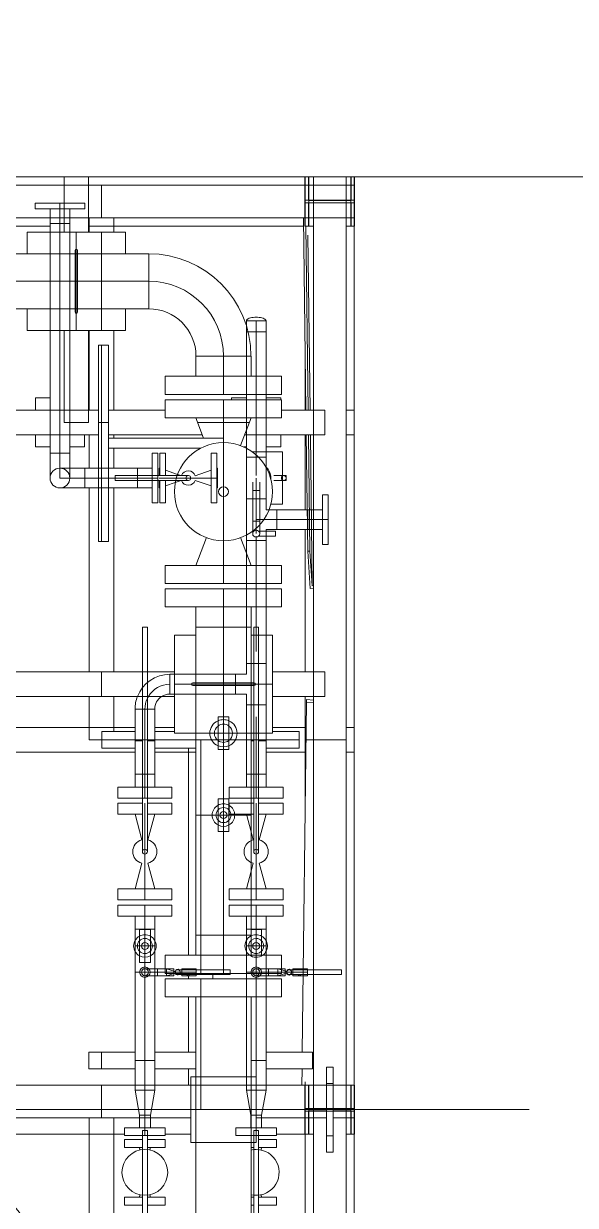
# Model space of a CAD drawing. Header units: inches. Extents: x -1128 to 651, y 96 to 845.
# Drawn here: x -1037.551 to -1036.028, y 730.706 to 733.965 of the extents above; entities that cross this region are included whole.
import ezdxf

# ---------------------------------------------------------------- set-up
doc = ezdxf.new("R2010")
doc.units = ezdxf.units.IN
doc.header["$MEASUREMENT"] = 0
doc.layers.add('EQUIPMENT LAYOUT-EMBED 1_DWG$0$DwgTemplate', color=7, linetype='Continuous')
doc.layers.add('Layout', color=6, linetype='Continuous', lineweight=18)

# ---------------------------------------------------------------- blocks, each defined once
blk = doc.blocks.new('A$C55974CAD')
at = {"layer": 'EQUIPMENT LAYOUT-EMBED 1_DWG$0$DwgTemplate', "color": 7, "lineweight": 0}
for p, q in [((61, 22.4), (61, 0)), ((60.5972, 15.0572), (60.5972, 14.854)), ((60.6813, 14.854), (60.6813, 15.0572)), ((60.7655, 15.0572), (60.7655, 14.854)), ((60.9025, 14.9), (60.9025, 14.9762)), ((60.9025, 14.9762), (60.92, 14.9762)), ((60.92, 14.9), (60.92, 14.9762)), ((60.1562, 14.9301), (60.08, 14.9301)), ((60.1562, 14.9301), (60.1562, 14.9)), ((60.1562, 14.8698), (60.1562, 14.9301)), ((60.2125, 14.9301), (60.1562, 14.9301)), ((60.2875, 14.9301), (60.2125, 14.9301)), ((60.5313, 14.9301), (60.2875, 14.9301)), ((60.8313, 14.9301), (60.5313, 14.9301)), ((60.858, 14.9301), (60.8313, 14.9301)), ((60.858, 14.9), (60.858, 14.9301)), ((60.858, 14.9301), (60.875, 14.9301)), ((60.858, 14.8875), (60.858, 14.9301)), ((60.875, 14.9301), (60.9025, 14.9301)), ((60.0498, 14.8238), (60.0498, 14.9)), ((60.08, 14.9), (60.1102, 14.9)), ((60.08, 14.8238), (60.08, 14.9)), ((60.1102, 14.9), (60.1562, 14.9)), ((60.1102, 14.9), (60.1102, 14.8238)), ((60.1562, 14.9), (60.1562, 14.9)), ((60.1562, 14.9), (60.1562, 14.9)), ((60.1562, 14.9), (60.1562, 14.8698)), ((60.1562, 14.9), (60.2125, 14.9)), ((60.2125, 14.9), (60.2875, 14.9)), ((60.2875, 14.9), (60.5313, 14.9)), ((60.5313, 14.9), (60.8313, 14.9)), ((60.8313, 14.9), (60.858, 14.9)), ((60.875, 14.9), (60.858, 14.9)), ((60.858, 14.8875), (60.858, 14.9)), ((60.858, 14.8698), (60.858, 14.8875)), ((60.858, 14.8698), (60.858, 14.8875)), ((60.92, 14.9), (60.875, 14.9)), ((60.9025, 14.8238), (60.9025, 14.9)), ((60.92, 14.8238), (60.92, 14.9)), ((60.08, 14.8698), (60.1102, 14.8698)), ((60.1102, 14.8698), (60.1562, 14.8698)), ((60.2125, 14.8698), (60.1562, 14.8698)), ((60.858, 14.8698), (60.2125, 14.8698)), ((60.5972, 14.854), (60.5972, 14.846)), ((60.5972, 14.846), (60.5972, 14.6286)), ((60.6813, 14.846), (60.6813, 14.854)), ((60.6813, 14.6286), (60.6813, 14.846)), ((60.7655, 14.854), (60.7655, 14.846)), ((60.7655, 14.846), (60.7655, 14.6286)), ((60.858, 14.8698), (60.9025, 14.8698)), ((60.08, 14.8238), (60.0498, 14.8238)), ((60.0498, 14.8238), (60.0498, 14.782)), ((60.0498, 14.8238), (60.1102, 14.8238)), ((60.08, 14.782), (60.08, 14.8238)), ((60.1102, 14.8238), (60.08, 14.8238)), ((60.08, 14.8238), (60.08, 14.8238)), ((60.08, 14.8238), (60.08, 14.8238)), ((60.1102, 14.8238), (60.1102, 14.782)), ((60.9025, 14.8238), (60.92, 14.8238)), ((59.8864, 14.782), (60.1864, 14.782)), ((59.8864, 14.782), (59.8864, 14.752)), ((60.0498, 14.782), (60.0498, 14.752)), ((60.08, 14.752), (60.08, 14.782)), ((60.1102, 14.782), (60.1102, 14.752)), ((60.1864, 14.782), (60.4864, 14.782)), ((60.4864, 14.782), (60.4864, 14.752)), ((59.8864, 14.752), (60.1864, 14.752)), ((60.0498, 14.752), (60.0498, 14.6626)), ((60.08, 14.7312), (60.08, 14.752)), ((60.1102, 14.752), (60.1102, 14.6626)), ((60.1714, 14.752), (60.1714, 14.4693)), ((60.1864, 14.752), (60.4864, 14.752)), ((60.2014, 14.752), (60.2014, 14.4)), ((58.0709, 14.7022), (58.0709, 14.6478)), ((58.0948, 14.7022), (58.0709, 14.7022)), ((58.0948, 14.7022), (58.0948, 14.6403)), ((58.7415, 14.6403), (58.7415, 14.7228)), ((58.7415, 14.7228), (58.7749, 14.7228)), ((58.7749, 14.6403), (58.7749, 14.7228)), ((58.7909, 14.7228), (58.7909, 14.6403)), ((58.8242, 14.7228), (58.7909, 14.7228)), ((58.8242, 14.7228), (58.8242, 14.6403)), ((59.0527, 14.6478), (59.0527, 14.7228)), ((59.0527, 14.7228), (59.086, 14.7228)), ((59.086, 14.6478), (59.086, 14.7228)), ((59.102, 14.7228), (59.102, 14.6478)), ((59.1354, 14.7228), (59.102, 14.7228)), ((59.1354, 14.7228), (59.1354, 14.6478)), ((60.0725, 14.7312), (60.08, 14.7312)), ((60.0725, 14.7312), (60.0725, 14.5461)), ((60.08, 14.6626), (60.08, 14.7312)), ((60.08, 14.7312), (60.0875, 14.7312)), ((60.0875, 14.7312), (60.0875, 14.5417)), ((58.1329, 14.657), (58.2091, 14.6704)), ((58.2091, 14.6101), (58.2091, 14.6704)), ((58.2246, 14.6704), (58.2091, 14.6704)), ((58.2091, 14.6403), (58.2091, 14.6704)), ((58.57, 14.6704), (58.2246, 14.6704)), ((58.57, 14.6101), (58.57, 14.6704)), ((58.6333, 14.6704), (58.57, 14.6704)), ((58.65, 14.6704), (58.6333, 14.6704)), ((58.65, 14.6101), (58.65, 14.6704)), ((58.6667, 14.6704), (58.65, 14.6704)), ((58.7017, 14.6704), (58.6667, 14.6704)), ((58.7017, 14.6403), (58.7017, 14.6704)), ((58.7017, 14.6704), (58.7415, 14.6704)), ((58.7017, 14.6101), (58.7017, 14.6704)), ((58.8242, 14.6704), (58.8242, 14.6101)), ((58.9028, 14.6497), (58.8242, 14.6704)), ((58.9741, 14.6497), (59.0527, 14.6704)), ((59.0527, 14.6478), (59.0527, 14.6704)), ((59.1752, 14.6704), (59.1354, 14.6704)), ((59.1752, 14.6704), (59.1752, 14.6478)), ((59.1752, 14.6478), (59.1752, 14.6704)), ((59.3738, 14.6704), (59.1752, 14.6704)), ((59.3738, 14.6478), (59.3738, 14.6704)), ((59.3738, 14.6704), (59.3738, 14.6478)), ((60.0725, 14.6626), (60.0498, 14.6626)), ((60.0498, 14.6626), (60.0725, 14.6626)), ((60.0498, 14.6626), (60.0498, 14.6182)), ((60.08, 14.6626), (60.0725, 14.6626)), ((60.0725, 14.6626), (60.08, 14.6626)), ((60.0875, 14.6626), (60.08, 14.6626)), ((60.08, 14.6007), (60.08, 14.6626)), ((60.08, 14.6626), (60.0875, 14.6626)), ((60.1102, 14.6626), (60.0875, 14.6626)), ((60.0875, 14.6626), (60.1102, 14.6626)), ((60.1102, 14.6626), (60.1102, 14.6182)), ((57.8886, 14.6478), (57.4, 14.6478)), ((57.8886, 14.6328), (57.4, 14.6328)), ((58.0278, 14.6478), (57.8886, 14.6478)), ((58.0278, 14.6328), (57.8886, 14.6328)), ((58.0858, 14.6478), (58.0278, 14.6478)), ((58.0858, 14.6328), (58.0278, 14.6328)), ((58.0709, 14.6478), (58.0709, 14.6403)), ((58.0709, 14.6403), (58.0858, 14.6403)), ((58.0709, 14.6403), (58.0709, 14.6328)), ((58.0709, 14.6328), (58.0709, 14.5784)), ((58.0858, 14.6478), (58.0858, 14.6403)), ((58.0858, 14.6403), (58.0858, 14.6328)), ((58.0858, 14.6403), (58.1246, 14.6403)), ((58.1246, 14.657), (58.0948, 14.657)), ((58.0948, 14.6403), (58.0948, 14.5784)), ((58.1329, 14.657), (58.1246, 14.657)), ((58.1246, 14.6403), (58.1329, 14.6403)), ((58.1329, 14.657), (58.1329, 14.6403)), ((58.1329, 14.6403), (58.1329, 14.657)), ((58.1329, 14.6403), (58.1329, 14.6236)), ((58.2091, 14.6403), (58.1329, 14.6403)), ((58.1329, 14.6236), (58.1329, 14.6403)), ((58.2091, 14.6403), (58.2246, 14.6403)), ((58.2091, 14.6101), (58.2091, 14.6403)), ((58.2246, 14.6403), (58.57, 14.6403)), ((58.5593, 14.6403), (58.5593, 14.6101)), ((58.57, 14.6403), (58.57, 14.6101)), ((58.57, 14.6403), (58.6, 14.6403)), ((58.57, 14.6403), (58.57, 14.6403)), ((58.57, 14.6403), (58.57, 14.6403)), ((58.5807, 14.6101), (58.5807, 14.6403)), ((58.6, 14.6403), (58.65, 14.6403)), ((58.65, 14.6403), (58.7, 14.6403)), ((58.65, 14.6403), (58.65, 14.6403)), ((58.65, 14.6403), (58.65, 14.6403)), ((58.7, 14.6403), (58.7017, 14.6403)), ((58.7749, 14.6403), (58.7017, 14.6403)), ((58.7017, 14.6101), (58.7017, 14.6403)), ((58.7415, 14.5577), (58.7415, 14.6403)), ((58.7749, 14.5577), (58.7749, 14.6403)), ((58.7909, 14.6403), (59.086, 14.6403)), ((58.7909, 14.6403), (58.7909, 14.5577)), ((58.8242, 14.6403), (58.8242, 14.5577)), ((58.9028, 14.6309), (58.8242, 14.6101)), ((59.4125, 14.6478), (58.9384, 14.6478)), ((59.4125, 14.6328), (58.9384, 14.6328)), ((58.9741, 14.6309), (59.0527, 14.6101)), ((59.0527, 14.6101), (59.0527, 14.6328)), ((59.0527, 14.5577), (59.0527, 14.6328)), ((59.086, 14.5577), (59.086, 14.6328)), ((59.102, 14.6478), (59.102, 14.6403)), ((59.102, 14.6403), (59.1752, 14.6403)), ((59.102, 14.6403), (59.102, 14.6328)), ((59.102, 14.6328), (59.102, 14.5577)), ((59.1354, 14.6478), (59.1354, 14.6403)), ((59.1354, 14.6403), (59.1354, 14.6328)), ((59.1354, 14.6328), (59.1354, 14.5577)), ((59.1752, 14.6478), (59.1752, 14.6403)), ((59.1752, 14.6328), (59.1752, 14.6478)), ((59.1752, 14.6403), (59.1752, 14.6328)), ((59.1752, 14.6403), (59.3738, 14.6403)), ((59.1752, 14.6328), (59.1752, 14.6101)), ((59.1752, 14.6101), (59.1752, 14.6328)), ((59.3738, 14.6328), (59.3738, 14.6478)), ((59.3738, 14.6478), (59.3738, 14.6328)), ((59.3738, 14.6403), (59.3738, 14.6403)), ((59.3738, 14.6403), (59.3738, 14.6403)), ((59.3738, 14.6101), (59.3738, 14.6328)), ((59.3738, 14.6328), (59.3738, 14.6101)), ((59.4875, 14.6478), (59.4125, 14.6478)), ((59.4875, 14.6328), (59.4125, 14.6328)), ((59.6242, 14.6478), (59.4875, 14.6478)), ((59.6242, 14.6328), (59.4875, 14.6328)), ((59.6242, 14.6478), (59.6242, 14.6403)), ((59.6242, 14.6403), (59.6242, 14.6328)), ((60.5972, 14.6286), (60.7655, 14.6286)), ((60.7655, 14.6286), (60.5972, 14.6286)), ((60.6813, 14.6286), (60.6813, 14.6286)), ((60.6813, 14.6286), (60.6813, 14.6286)), ((58.1246, 14.6236), (58.0948, 14.6236)), ((58.1329, 14.6236), (58.1246, 14.6236)), ((58.2091, 14.6101), (58.1329, 14.6236)), ((58.2246, 14.6101), (58.2091, 14.6101)), ((58.57, 14.6101), (58.2246, 14.6101)), ((58.5593, 14.6101), (58.5593, 14.6022)), ((58.57, 14.6022), (58.5593, 14.6022)), ((58.5593, 14.6022), (58.5807, 14.6022)), ((58.5593, 14.5514), (58.5593, 14.6022)), ((58.57, 14.6101), (58.57, 14.6022)), ((58.6333, 14.6101), (58.57, 14.6101)), ((58.57, 14.6022), (58.57, 14.6022)), ((58.57, 14.6022), (58.57, 14.6022)), ((58.5807, 14.6022), (58.57, 14.6022)), ((58.57, 14.6022), (58.57, 14.5778)), ((58.5807, 14.6022), (58.5807, 14.6101)), ((58.5807, 14.5778), (58.5807, 14.6022)), ((58.65, 14.6101), (58.6333, 14.6101)), ((58.6667, 14.6101), (58.65, 14.6101)), ((58.7017, 14.6101), (58.6667, 14.6101)), ((58.7017, 14.6101), (58.7415, 14.6101)), ((59.1752, 14.6101), (59.1354, 14.6101)), ((59.3738, 14.6101), (59.1752, 14.6101)), ((60.0038, 14.6182), (60.0725, 14.6182)), ((60.0038, 14.6182), (60.0038, 14.6007)), ((60.0038, 14.6007), (60.0725, 14.6007)), ((60.0725, 14.5947), (60.0038, 14.5947)), ((60.0038, 14.5772), (60.0038, 14.5947)), ((60.0725, 14.5962), (60.0498, 14.5962)), ((60.0504, 14.5947), (60.0498, 14.5962)), ((60.0725, 14.6182), (60.08, 14.6182)), ((60.0725, 14.6007), (60.08, 14.6007)), ((60.08, 14.6182), (60.0875, 14.6182)), ((60.08, 14.6007), (60.0875, 14.6007)), ((60.08, 14.5441), (60.08, 14.5962)), ((60.0875, 14.6182), (60.1562, 14.6182)), ((60.0875, 14.6007), (60.1562, 14.6007)), ((60.1102, 14.5962), (60.0875, 14.5962)), ((60.1562, 14.5947), (60.0875, 14.5947)), ((60.1096, 14.5947), (60.1102, 14.5962)), ((60.1562, 14.6182), (60.1562, 14.6007)), ((60.1562, 14.5772), (60.1562, 14.5947)), ((58.0948, 14.5784), (58.0709, 14.5784)), ((58.566, 14.5744), (58.5593, 14.5744)), ((58.5674, 14.5479), (58.5593, 14.5744)), ((58.566, 14.5778), (58.566, 14.4)), ((58.6216, 14.5778), (58.566, 14.5778)), ((58.5807, 14.5744), (58.566, 14.5744)), ((58.57, 14.5778), (58.57, 14.5514)), ((58.5725, 14.5479), (58.5807, 14.5744)), ((58.5807, 14.5514), (58.5807, 14.5778)), ((58.6216, 14.5778), (58.6216, 14.4)), ((58.7415, 14.5577), (58.7749, 14.5577)), ((58.8242, 14.5577), (58.7909, 14.5577)), ((59.0527, 14.5577), (59.086, 14.5577)), ((59.1354, 14.5577), (59.102, 14.5577)), ((59.4802, 14.5641), (59.4198, 14.5641)), ((59.4198, 14.5641), (59.4802, 14.5641)), ((59.4198, 14.3635), (59.4198, 14.5641)), ((59.4802, 14.3635), (59.4802, 14.5641)), ((59.686, 14.4), (59.686, 14.5778)), ((59.686, 14.5778), (59.7415, 14.5778)), ((59.7415, 14.4), (59.7415, 14.5778)), ((59.7575, 14.5778), (59.7575, 14.4)), ((59.8131, 14.5778), (59.7575, 14.5778)), ((59.8131, 14.5778), (59.8131, 14.4)), ((60.0725, 14.5772), (60.0038, 14.5772)), ((60.0664, 14.5473), (60.0563, 14.5772)), ((60.1562, 14.5772), (60.0875, 14.5772)), ((60.0912, 14.5404), (60.1037, 14.5772)), ((60.2638, 14.4), (60.2638, 14.5778)), ((60.2638, 14.5778), (60.3194, 14.5778)), ((60.3194, 14.4), (60.3194, 14.5778)), ((60.3354, 14.5778), (60.3354, 14.4)), ((60.3909, 14.5778), (60.3354, 14.5778)), ((60.3909, 14.5778), (60.3909, 14.4)), ((58.5593, 14.5514), (58.566, 14.5514)), ((58.5625, 14.5278), (58.5593, 14.5278)), ((58.5593, 14.4833), (58.5593, 14.5278)), ((58.5625, 14.3796), (58.5625, 14.5396)), ((58.57, 14.5278), (58.5625, 14.5278)), ((58.566, 14.5514), (58.5807, 14.5514)), ((58.57, 14.5514), (58.57, 14.5278)), ((58.57, 14.4833), (58.57, 14.5278)), ((58.57, 14.5278), (58.57, 14.5278)), ((58.57, 14.5278), (58.57, 14.5278)), ((58.5807, 14.5278), (58.57, 14.5278)), ((58.5775, 14.3796), (58.5775, 14.5396)), ((58.5807, 14.4833), (58.5807, 14.5278)), ((60.0725, 14.5294), (60.0664, 14.5473)), ((60.0725, 14.5461), (60.0725, 14.5073)), ((60.08, 14.4184), (60.08, 14.5441)), ((60.0875, 14.5417), (60.0875, 14.5073)), ((60.0875, 14.5294), (60.0912, 14.5404)), ((58.05, 14.4841), (58.05, 14.3158)), ((58.05, 14.4841), (58.05, 14.3158)), ((58.25, 14.3158), (58.25, 14.4841)), ((58.25, 14.3158), (58.25, 14.4841)), ((58.5625, 14.5151), (58.5593, 14.5048)), ((58.5593, 14.5048), (58.5625, 14.5048)), ((58.5625, 14.4833), (58.5593, 14.4833)), ((58.57, 14.4833), (58.5625, 14.4833)), ((58.5807, 14.4833), (58.57, 14.4833)), ((58.5775, 14.5151), (58.5807, 14.5048)), ((58.5775, 14.5048), (58.5807, 14.5048)), ((58.6833, 14.4841), (58.6216, 14.4841)), ((58.6833, 14.4841), (58.6833, 14.4)), ((58.6833, 14.3158), (58.6833, 14.4841)), ((59.05, 14.4841), (58.6833, 14.4841)), ((59.05, 14.3158), (59.05, 14.4841)), ((59.3, 14.4841), (59.05, 14.4841)), ((59.3, 14.3158), (59.3, 14.4841)), ((59.446, 14.4841), (59.3, 14.4841)), ((59.454, 14.4841), (59.446, 14.4841)), ((59.6242, 14.4841), (59.454, 14.4841)), ((59.6242, 14.3158), (59.6242, 14.4841)), ((59.6242, 14.4), (59.6242, 14.4841)), ((59.6242, 14.4841), (59.686, 14.4841)), ((59.8131, 14.4841), (59.8131, 14.3158)), ((59.8979, 14.4524), (59.8131, 14.4841)), ((60.0729, 14.4863), (60.0563, 14.4375)), ((60.0871, 14.4863), (60.1037, 14.4375)), ((60.2014, 14.4608), (60.2638, 14.4841)), ((60.2638, 14.4), (60.2638, 14.4841)), ((60.4527, 14.4841), (60.3909, 14.4841)), ((60.4527, 14.4841), (60.4527, 14.3158)), ((60.4527, 14.4841), (60.4527, 14.4)), ((60.0038, 14.4375), (60.08, 14.4375)), ((60.0038, 14.4375), (60.0038, 14.4199)), ((60.0038, 14.4199), (60.08, 14.4199)), ((60.0504, 14.4199), (60.0498, 14.4184)), ((60.0498, 14.4184), (60.1102, 14.4184)), ((60.08, 14.4375), (60.1562, 14.4375)), ((60.08, 14.4199), (60.1562, 14.4199)), ((60.1096, 14.4199), (60.1102, 14.4184)), ((60.1562, 14.4375), (60.1562, 14.4199)), ((58.566, 14.3796), (58.5625, 14.3796)), ((58.566, 14.4), (58.6833, 14.4)), ((58.566, 14.4), (58.566, 14.2222)), ((58.57, 14.3796), (58.566, 14.3796)), ((58.5775, 14.3796), (58.57, 14.3796)), ((58.6216, 14.4), (58.6216, 14.2222)), ((58.6833, 14.4), (58.6833, 14.3158)), ((58.6833, 14.4), (59, 14.4)), ((58.7415, 14.3158), (58.7415, 14.3825)), ((58.7415, 14.3825), (58.7749, 14.3825)), ((58.7749, 14.3158), (58.7749, 14.3825)), ((58.7909, 14.3825), (58.7909, 14.3158)), ((58.8242, 14.3825), (58.7909, 14.3825)), ((58.8242, 14.3825), (58.8242, 14.3158)), ((59, 14.4), (59.05, 14.4)), ((59.05, 14.4), (59.1, 14.4)), ((59.05, 14.4), (59.05, 14.4)), ((59.05, 14.4), (59.05, 14.4)), ((59.0527, 14.3158), (59.0527, 14.3825)), ((59.0527, 14.3825), (59.086, 14.3825)), ((59.086, 14.3158), (59.086, 14.3825)), ((59.1, 14.4), (59.25, 14.4)), ((59.102, 14.3825), (59.102, 14.3158)), ((59.1354, 14.3825), (59.102, 14.3825)), ((59.1354, 14.3825), (59.1354, 14.3158)), ((59.25, 14.4), (59.3, 14.4)), ((59.3, 14.4), (59.3, 14.4)), ((59.3, 14.4), (59.3, 14.4)), ((59.3, 14.4), (59.35, 14.4)), ((59.35, 14.4), (59.446, 14.4)), ((59.446, 14.4), (59.454, 14.4)), ((59.454, 14.4), (59.6242, 14.4)), ((59.7415, 14.4), (59.6242, 14.4)), ((59.6242, 14.3158), (59.6242, 14.4)), ((59.686, 14.2222), (59.686, 14.4)), ((59.7415, 14.2222), (59.7415, 14.4)), ((60.3194, 14.4), (59.7575, 14.4)), ((59.7575, 14.4), (59.7575, 14.2222)), ((59.8131, 14.4), (59.8131, 14.2222)), ((60.1884, 14.4), (60.2014, 14.4)), ((60.2638, 14.3158), (60.2638, 14.4)), ((60.2638, 14.2222), (60.2638, 14.4)), ((60.3194, 14.2222), (60.3194, 14.4)), ((60.3354, 14.4), (60.4527, 14.4)), ((60.3354, 14.4), (60.3354, 14.2222)), ((60.3909, 14.4), (60.3909, 14.2222)), ((60.4527, 14.4), (60.4527, 14.4)), ((60.4527, 14.4), (60.4527, 14.4)), ((60.4527, 14.4), (60.4527, 14.3158)), ((58.0709, 14.3619), (58.0709, 14.3)), ((58.0948, 14.3619), (58.0709, 14.3619)), ((58.0948, 14.3619), (58.0948, 14.3)), ((59.4802, 14.3635), (59.4198, 14.3635)), ((59.4198, 14.3301), (59.4198, 14.3635)), ((59.4198, 14.3635), (59.4802, 14.3635)), ((59.4802, 14.3301), (59.4802, 14.3635)), ((59.8979, 14.3475), (59.8131, 14.3158)), ((60.179, 14.3475), (60.2638, 14.3158)), ((57.8886, 14.3075), (57.5508, 14.3075)), ((58.0278, 14.3075), (57.8886, 14.3075)), ((58.05, 14.3075), (58.0278, 14.3075)), ((58.0858, 14.3075), (58.05, 14.3075)), ((58.0858, 14.3075), (58.0858, 14.3)), ((58.1329, 14.3167), (58.0948, 14.3167)), ((58.1329, 14.3167), (58.2091, 14.3301)), ((58.1329, 14.3167), (58.1329, 14.3)), ((58.1329, 14.3), (58.1329, 14.3167)), ((58.2091, 14.2698), (58.2091, 14.3301)), ((58.55, 14.3301), (58.2091, 14.3301)), ((58.2091, 14.3), (58.2091, 14.3301)), ((58.566, 14.3301), (58.55, 14.3301)), ((58.57, 14.3301), (58.566, 14.3301)), ((58.57, 14.2698), (58.57, 14.3301)), ((58.65, 14.3301), (58.57, 14.3301)), ((58.6833, 14.3158), (58.6216, 14.3158)), ((58.65, 14.2698), (58.65, 14.3301)), ((58.7017, 14.3301), (58.65, 14.3301)), ((59.05, 14.3158), (58.6833, 14.3158)), ((58.7017, 14.3158), (58.7017, 14.3301)), ((58.7017, 14.3158), (58.7017, 14.3301)), ((58.7017, 14.3301), (58.7415, 14.3301)), ((58.7017, 14.2698), (58.7017, 14.3158)), ((58.7017, 14.3), (58.7017, 14.3158)), ((58.7415, 14.3), (58.7415, 14.3158)), ((58.7749, 14.3), (58.7749, 14.3158)), ((58.7909, 14.3158), (58.7909, 14.3)), ((58.8242, 14.3301), (58.8242, 14.3158)), ((58.8784, 14.3158), (58.8242, 14.3301)), ((58.8242, 14.3158), (58.8242, 14.2698)), ((58.8242, 14.3158), (58.8242, 14.3)), ((58.9028, 14.3094), (58.8784, 14.3158)), ((59.3, 14.3075), (58.9384, 14.3075)), ((58.9741, 14.3094), (58.9985, 14.3158)), ((58.9985, 14.3158), (59.0527, 14.3301)), ((59.3, 14.3158), (59.05, 14.3158)), ((59.0527, 14.3158), (59.0527, 14.3301)), ((59.0527, 14.3075), (59.0527, 14.3158)), ((59.0527, 14.3075), (59.0527, 14.3158)), ((59.086, 14.3075), (59.086, 14.3158)), ((59.102, 14.3158), (59.102, 14.3075)), ((59.102, 14.3075), (59.102, 14.3)), ((59.1752, 14.3301), (59.1354, 14.3301)), ((59.1354, 14.3158), (59.1354, 14.3075)), ((59.1354, 14.3075), (59.1354, 14.3)), ((59.1752, 14.3301), (59.1752, 14.3158)), ((59.1752, 14.3158), (59.1752, 14.3301)), ((59.3865, 14.3301), (59.1752, 14.3301)), ((59.1752, 14.3158), (59.1752, 14.3075)), ((59.1752, 14.3075), (59.1752, 14.3158)), ((59.1752, 14.3075), (59.1752, 14.3)), ((59.1752, 14.2925), (59.1752, 14.3075)), ((59.446, 14.3158), (59.3, 14.3158)), ((59.6, 14.3075), (59.3, 14.3075)), ((59.3865, 14.3301), (59.3865, 14.2698)), ((59.4198, 14.3301), (59.3865, 14.3301)), ((59.3865, 14.2698), (59.3865, 14.3301)), ((59.454, 14.3158), (59.446, 14.3158)), ((59.6242, 14.3158), (59.454, 14.3158)), ((59.5135, 14.3301), (59.4802, 14.3301)), ((59.5135, 14.3301), (59.5135, 14.2698)), ((59.5135, 14.2698), (59.5135, 14.3301)), ((59.7415, 14.3301), (59.5135, 14.3301)), ((59.6242, 14.3075), (59.6, 14.3075)), ((59.6242, 14.3158), (59.686, 14.3158)), ((59.6242, 14.3075), (59.6242, 14.3)), ((59.7575, 14.3301), (59.7415, 14.3301)), ((59.8131, 14.3301), (59.7575, 14.3301)), ((59.8514, 14.3301), (59.8131, 14.3301)), ((59.8131, 14.3301), (59.8131, 14.3301)), ((59.8895, 14.3301), (59.8514, 14.3301)), ((59.8895, 14.3301), (59.8895, 14.2698)), ((59.9057, 14.3301), (59.8895, 14.3301)), ((59.8895, 14.2698), (59.8895, 14.3301)), ((60.0165, 14.3301), (59.9057, 14.3301)), ((59.9101, 14.3106), (59.9179, 14.3106)), ((59.9179, 14.3106), (59.9482, 14.3106)), ((59.9482, 14.2893), (59.9482, 14.3106)), ((59.9482, 14.3106), (59.9482, 14.2893)), ((59.9482, 14.3106), (60.0419, 14.3106)), ((60.0165, 14.3301), (60.0165, 14.3)), ((60.1435, 14.3301), (60.0165, 14.3301)), ((60.0165, 14.3301), (60.0165, 14.2698)), ((60.0419, 14.3106), (60.0419, 14.2893)), ((60.0419, 14.3106), (60.0419, 14.2893)), ((60.0671, 14.3106), (60.0419, 14.3106)), ((60.1435, 14.3301), (60.1435, 14.3)), ((60.1435, 14.2698), (60.1435, 14.3301)), ((60.1712, 14.3301), (60.1435, 14.3301)), ((60.2125, 14.3301), (60.1712, 14.3301)), ((60.3194, 14.3301), (60.2125, 14.3301)), ((60.3354, 14.3301), (60.3194, 14.3301)), ((60.5268, 14.3301), (60.3354, 14.3301)), ((60.4527, 14.3158), (60.3909, 14.3158)), ((60.5268, 14.3301), (60.5268, 14.3247)), ((60.5462, 14.3301), (60.5268, 14.3301)), ((60.5268, 14.3247), (60.5268, 14.3301)), ((60.5268, 14.3247), (60.5268, 14.3)), ((60.5268, 14.2698), (60.5268, 14.3247)), ((60.5602, 14.3301), (60.5462, 14.3301)), ((60.5602, 14.3301), (60.5602, 14.3)), ((57.8886, 14.2925), (57.4, 14.2925)), ((58.0278, 14.2925), (57.8886, 14.2925)), ((58.0858, 14.2925), (58.0278, 14.2925)), ((58.0709, 14.3), (58.0709, 14.2925)), ((58.0709, 14.2925), (58.0709, 14.2381)), ((58.0858, 14.3), (58.0858, 14.2925)), ((58.0948, 14.3), (58.0948, 14.2381)), ((58.1246, 14.2833), (58.0948, 14.2833)), ((58.1329, 14.2833), (58.1246, 14.2833)), ((58.1329, 14.3), (58.1329, 14.2833)), ((58.1329, 14.2833), (58.1329, 14.3)), ((58.2091, 14.2698), (58.1329, 14.2833)), ((58.2091, 14.2698), (58.2091, 14.3)), ((58.2246, 14.2698), (58.2091, 14.2698)), ((58.4944, 14.2698), (58.2246, 14.2698)), ((58.25, 14.3), (58.4944, 14.3)), ((58.4944, 14.3), (58.55, 14.3)), ((58.55, 14.2698), (58.4944, 14.2698)), ((58.55, 14.3), (58.566, 14.3)), ((58.566, 14.2698), (58.55, 14.2698)), ((58.5593, 14.3), (58.5593, 14.2698)), ((58.5593, 14.2698), (58.5593, 14.2619)), ((58.566, 14.3), (58.57, 14.3)), ((58.57, 14.2698), (58.566, 14.2698)), ((58.57, 14.3), (58.65, 14.3)), ((58.57, 14.3), (58.57, 14.3)), ((58.57, 14.3), (58.57, 14.3)), ((58.57, 14.3), (58.57, 14.2619)), ((58.6216, 14.2698), (58.57, 14.2698)), ((58.5807, 14.2619), (58.5807, 14.3)), ((58.6333, 14.2698), (58.6216, 14.2698)), ((58.65, 14.2698), (58.6333, 14.2698)), ((58.65, 14.3), (58.7, 14.3)), ((58.65, 14.3), (58.65, 14.3)), ((58.65, 14.3), (58.65, 14.3)), ((58.6667, 14.2698), (58.65, 14.2698)), ((58.7017, 14.2698), (58.6667, 14.2698)), ((58.7, 14.3), (58.7017, 14.3)), ((58.7749, 14.3), (58.7017, 14.3)), ((58.7017, 14.2698), (58.7017, 14.3)), ((58.7017, 14.2698), (58.7415, 14.2698)), ((58.7415, 14.2174), (58.7415, 14.3)), ((58.7749, 14.2174), (58.7749, 14.3)), ((58.7909, 14.3), (59.086, 14.3)), ((58.7909, 14.3), (58.7909, 14.2174)), ((58.8242, 14.3), (58.8242, 14.2174)), ((58.9028, 14.2906), (58.8242, 14.2698)), ((59.3, 14.2925), (58.9384, 14.2925)), ((58.9741, 14.2906), (59.0527, 14.2698)), ((59.0527, 14.2698), (59.0527, 14.2925)), ((59.0527, 14.2174), (59.0527, 14.2925)), ((59.086, 14.2174), (59.086, 14.2925)), ((59.102, 14.3), (59.1752, 14.3)), ((59.102, 14.3), (59.102, 14.2925)), ((59.102, 14.2925), (59.102, 14.2174)), ((59.1354, 14.3), (59.1354, 14.2925)), ((59.1354, 14.2925), (59.1354, 14.2174)), ((59.1752, 14.2698), (59.1354, 14.2698)), ((59.1752, 14.3), (59.1752, 14.2925)), ((59.1752, 14.3), (59.35, 14.3)), ((59.1752, 14.2925), (59.1752, 14.2698)), ((59.1752, 14.2698), (59.1752, 14.2925)), ((59.3, 14.2698), (59.1752, 14.2698)), ((59.6, 14.2925), (59.3, 14.2925)), ((59.3865, 14.2698), (59.3, 14.2698)), ((59.5135, 14.2698), (59.3865, 14.2698)), ((59.6, 14.2698), (59.5135, 14.2698)), ((59.55, 14.3), (59.6242, 14.3)), ((59.6242, 14.2925), (59.6, 14.2925)), ((59.686, 14.2698), (59.6, 14.2698)), ((59.6242, 14.3), (59.686, 14.3)), ((59.6242, 14.3), (59.6242, 14.2925)), ((59.686, 14.3), (59.7415, 14.3)), ((59.7415, 14.2698), (59.686, 14.2698)), ((59.7415, 14.3), (59.7575, 14.3)), ((59.7575, 14.2698), (59.7415, 14.2698)), ((59.7575, 14.3), (59.8131, 14.3)), ((59.8131, 14.2698), (59.7575, 14.2698)), ((59.8131, 14.3), (59.8895, 14.3)), ((59.8895, 14.2698), (59.8131, 14.2698)), ((59.8895, 14.3), (59.8895, 14.3)), ((59.8895, 14.3), (59.8994, 14.3)), ((59.9026, 14.2698), (59.8895, 14.2698)), ((59.8994, 14.3), (59.9026, 14.3)), ((59.9026, 14.241), (59.9026, 14.2924)), ((59.9176, 14.2698), (59.9026, 14.2698)), ((59.9266, 14.3), (59.9101, 14.3)), ((59.9372, 14.2893), (59.9101, 14.2893)), ((59.9176, 14.2893), (59.9176, 14.2924)), ((59.9176, 14.241), (59.9176, 14.2893)), ((59.9228, 14.2698), (59.9176, 14.2698)), ((59.9228, 14.2698), (59.9228, 14.2365)), ((59.9482, 14.3), (59.9266, 14.3)), ((59.9482, 14.2893), (59.9372, 14.2893)), ((59.9482, 14.3), (59.9482, 14.3)), ((59.9482, 14.3), (59.9482, 14.3)), ((60.0419, 14.3), (59.9482, 14.3)), ((59.9482, 14.2893), (60.0419, 14.2893)), ((59.953, 14.2767), (59.953, 14.3)), ((59.953, 14.2365), (59.953, 14.2767)), ((60.0165, 14.2698), (59.9832, 14.2698)), ((59.9832, 14.2698), (59.9832, 14.2605)), ((60.0165, 14.3), (60.0165, 14.2698)), ((60.1435, 14.2698), (60.0165, 14.2698)), ((60.0419, 14.3), (60.08, 14.3)), ((60.0419, 14.3), (60.0419, 14.3)), ((60.0671, 14.2893), (60.0419, 14.2893)), ((60.0875, 14.3), (60.1435, 14.3)), ((60.1435, 14.3), (60.1435, 14.3)), ((60.1435, 14.3), (60.1435, 14.3)), ((60.1435, 14.3), (60.1435, 14.2698)), ((60.1435, 14.3), (60.16, 14.3)), ((60.16, 14.2698), (60.1435, 14.2698)), ((60.16, 14.3), (60.2125, 14.3)), ((60.2125, 14.2698), (60.16, 14.2698)), ((60.2125, 14.3), (60.3194, 14.3)), ((60.3194, 14.2698), (60.2125, 14.2698)), ((60.3194, 14.3), (60.3354, 14.3)), ((60.3354, 14.2698), (60.3194, 14.2698)), ((60.3354, 14.3), (60.3909, 14.3)), ((60.3909, 14.2698), (60.3354, 14.2698)), ((60.3909, 14.3), (60.5268, 14.3)), ((60.5268, 14.2698), (60.3909, 14.2698)), ((60.5268, 14.3), (60.5602, 14.3)), ((60.5268, 14.3), (60.5268, 14.3)), ((60.5268, 14.3), (60.5268, 14.2698)), ((60.5602, 14.2698), (60.5268, 14.2698)), ((60.5602, 14.3), (60.5602, 14.2698)), ((58.0948, 14.2381), (58.0709, 14.2381)), ((58.5593, 14.2619), (58.566, 14.2619)), ((58.5593, 14.2111), (58.5593, 14.2619)), ((58.566, 14.2619), (58.5593, 14.2619)), ((58.566, 14.2341), (58.5593, 14.2341)), ((58.5664, 14.2111), (58.5593, 14.2341)), ((58.566, 14.2619), (58.5807, 14.2619)), ((58.57, 14.2619), (58.566, 14.2619)), ((58.5807, 14.2341), (58.566, 14.2341)), ((58.57, 14.2619), (58.57, 14.2111)), ((58.57, 14.2619), (58.57, 14.2619)), ((58.57, 14.2619), (58.57, 14.2619)), ((58.5807, 14.2619), (58.57, 14.2619)), ((58.5736, 14.2111), (58.5807, 14.2341)), ((58.5807, 14.2222), (58.5807, 14.2619)), ((59.9176, 14.241), (59.9026, 14.241)), ((59.9228, 14.2365), (59.953, 14.2365)), ((59.9832, 14.2365), (59.9228, 14.2365)), ((59.9228, 14.2365), (59.9228, 14.1434)), ((59.953, 14.2365), (59.953, 14.2365)), ((59.953, 14.2365), (59.9832, 14.2365)), ((59.953, 14.1438), (59.953, 14.2365)), ((59.9832, 14.2605), (59.9832, 14.2365)), ((59.9832, 14.2365), (59.9832, 14.1442)), ((60.0725, 14.22), (60.0725, 14.2465)), ((60.0875, 14.22), (60.0875, 14.2465)), ((58.5593, 14.2111), (58.5807, 14.2111)), ((58.5625, 14.1564), (58.5625, 14.1993)), ((58.6216, 14.2222), (58.566, 14.2222)), ((58.5674, 14.2076), (58.5664, 14.2111)), ((58.57, 14.2111), (58.57, 14.1875)), ((58.5725, 14.2076), (58.5736, 14.2111)), ((58.5775, 14.1562), (58.5775, 14.1993)), ((58.5807, 14.2111), (58.5807, 14.2222)), ((58.7415, 14.2174), (58.7749, 14.2174)), ((58.8242, 14.2174), (58.7909, 14.2174)), ((59.0527, 14.2174), (59.086, 14.2174)), ((59.1354, 14.2174), (59.102, 14.2174)), ((59.686, 14.2222), (59.7415, 14.2222)), ((59.8131, 14.2222), (59.7575, 14.2222)), ((60.0725, 14.2079), (60.0725, 14.22)), ((60.08, 14.2079), (60.0725, 14.2079)), ((60.0875, 14.2079), (60.08, 14.2079)), ((60.0875, 14.2079), (60.0875, 14.22)), ((60.2638, 14.2222), (60.3194, 14.2222)), ((60.3909, 14.2222), (60.3354, 14.2222)), ((58.5625, 14.1875), (58.5593, 14.1875)), ((58.5593, 14.1564), (58.5593, 14.1875)), ((58.5625, 14.1748), (58.5593, 14.1645)), ((58.5593, 14.1645), (58.5625, 14.1645)), ((58.5593, 14.143), (58.5593, 14.1564)), ((58.57, 14.1875), (58.5625, 14.1875)), ((58.5625, 14.0393), (58.5625, 14.1564)), ((58.57, 14.143), (58.57, 14.1875)), ((58.57, 14.1875), (58.57, 14.1875)), ((58.57, 14.1875), (58.57, 14.1875)), ((58.5775, 14.1875), (58.57, 14.1875)), ((58.5807, 14.1875), (58.5775, 14.1875)), ((58.5775, 14.1748), (58.5807, 14.1645)), ((58.5775, 14.1645), (58.5807, 14.1645)), ((58.5775, 14.0393), (58.5775, 14.1562)), ((58.5807, 14.1562), (58.5807, 14.1875)), ((58.5807, 14.143), (58.5807, 14.1562)), ((58.1246, 14.151), (58.2246, 14.151)), ((58.1246, 14.151), (58.2246, 14.151)), ((58.2246, 14.139), (58.1246, 14.139)), ((58.2246, 14.139), (58.1246, 14.139)), ((58.1456, 14), (58.1456, 14.15)), ((58.1456, 14), (58.1456, 14.15)), ((58.1536, 14.15), (58.1536, 14)), ((58.1536, 14), (58.1536, 14.15)), ((58.57, 14.143), (58.5593, 14.143)), ((58.5807, 14.143), (58.57, 14.143)), ((59.9228, 14.1434), (59.9228, 14.1419)), ((59.9832, 14.1419), (59.9228, 14.1419)), ((59.9228, 14.1419), (59.953, 14.1419)), ((59.9228, 14.1419), (59.9228, 14.0975)), ((59.953, 14.1419), (59.953, 14.1438)), ((59.953, 14.08), (59.953, 14.1419)), ((59.953, 14.1419), (59.9832, 14.1419)), ((59.9832, 14.1442), (59.9832, 14.1419)), ((59.9832, 14.1419), (59.9832, 14.0975)), ((60.875, 14.151), (60.975, 14.151)), ((60.875, 14.151), (60.975, 14.151)), ((60.975, 14.139), (60.875, 14.139)), ((60.975, 14.139), (60.875, 14.139)), ((60.921, 14), (60.921, 14.15)), ((60.921, 14), (60.921, 14.15)), ((60.929, 14.15), (60.929, 14)), ((60.929, 14), (60.929, 14.15)), ((59.8768, 14.0975), (59.953, 14.0975)), ((59.8768, 14.0975), (59.8768, 14.08)), ((59.953, 14.0975), (60.0292, 14.0975)), ((60.0292, 14.0975), (60.0292, 14.08)), ((59.8768, 14.08), (59.953, 14.08)), ((59.953, 14.08), (60.0292, 14.08)), ((58.57, 14.0393), (58.5625, 14.0393)), ((58.5775, 14.0393), (58.57, 14.0393)), ((58.1246, 14.011), (58.2246, 14.011)), ((58.1246, 14.011), (58.2246, 14.011)), ((60.875, 14.011), (60.975, 14.011)), ((60.875, 14.011), (60.975, 14.011))]:
    blk.add_line(p, q, dxfattribs=at)
at = {"layer": 'EQUIPMENT LAYOUT-EMBED 1_DWG$0$DwgTemplate', "color": 1, "lineweight": 0}
for p, q in [((60.875, 16.3), (60.875, 14)), ((60.975, 16.3), (60.975, 14)), ((60.2125, 14.782), (60.2125, 15.835)), ((58.1246, 15.8), (58.1246, 14.5)), ((58.2246, 15.8), (58.2246, 14.5)), ((59.4125, 14.55), (59.4125, 15.75)), ((59.4875, 14.55), (59.4875, 15.75)), ((60.2875, 14.782), (60.2875, 15.7222)), ((60.85, 15.1438), (60.85, 14.9301)), ((58.075, 14.7022), (58.075, 15.1158)), ((58.225, 14.6704), (58.225, 15.1158)), ((59.2425, 14.6704), (59.2425, 15.05)), ((59.3175, 14.6704), (59.3175, 15.05)), ((60.25, 14.8875), (60.5313, 14.8875)), ((60.25, 14.8125), (60.25, 14.8875)), ((60.8313, 14.8875), (61, 14.8875)), ((58.1246, 14.8102), (57.1254, 14.8102)), ((59.28, 14.8102), (59.28, 14.772)), ((59.4125, 14.8102), (59.28, 14.8102)), ((60.0498, 14.8102), (59.4875, 14.8102)), ((60.2125, 14.8102), (60.1102, 14.8102)), ((60.25, 14.8125), (60.5313, 14.8125)), ((60.5313, 14.8102), (60.2875, 14.8102)), ((60.8313, 14.8125), (61, 14.8125)), ((60.875, 14.8102), (60.8313, 14.8102)), ((60.85, 14.8125), (60.85, 14.1555)), ((58.1246, 14.7352), (57.1254, 14.7352)), ((59.4125, 14.7352), (59.3054, 14.7352)), ((60.0498, 14.7352), (59.4875, 14.7352)), ((60.1714, 14.7352), (60.1102, 14.7352)), ((60.2125, 14.7352), (60.2014, 14.7352)), ((60.2125, 14.465), (60.2125, 14.752)), ((60.2875, 14.5778), (60.2875, 14.752)), ((60.5313, 14.7352), (60.2875, 14.7352)), ((60.875, 14.7352), (60.8313, 14.7352)), ((58.15, 14.685), (58.15, 14.5)), ((58.225, 14.5), (58.225, 14.6101)), ((59.2425, 14.4841), (59.2425, 14.6101)), ((59.3175, 14.55), (59.3175, 14.6101)), ((58.075, 14.5), (58.075, 14.5784)), ((58.15, 14.5), (58.15, 14.3)), ((58.2246, 14.5072), (58.2746, 14.5072)), ((58.3254, 14.5072), (58.4944, 14.5072)), ((58.55, 14.5072), (58.5593, 14.5072)), ((58.6216, 14.5072), (59.2546, 14.5072)), ((58.55, 14.4322), (58.5625, 14.4322)), ((60.2125, 14.0904), (60.2125, 14.335)), ((58.1246, 14.3), (58.1246, 14.085)), ((58.15, 14.3), (58.15, 14.085)), ((58.2246, 14.3), (58.2246, 14.085)), ((58.225, 14.125), (58.225, 14.2698)), ((59.2425, 14.1482), (59.2425, 14.2698)), ((58.075, 14.151), (58.075, 14.2381)), ((59.3175, 14.1473), (59.3175, 14.25)), ((59.4125, 14.0904), (59.4125, 14.25)), ((59.4875, 14.0904), (59.4875, 14.25)), ((60.2875, 14.0904), (60.2875, 14.2222)), ((58.225, 14.1604), (58.2746, 14.1598)), ((58.3254, 14.1592), (59.3952, 14.1464)), ((61, 14.125), (52.3302, 14.125)), ((58.0746, 14.15), (57.1254, 14.15)), ((58.2246, 14.15), (58.0746, 14.15)), ((58.0746, 14.15), (58.0746, 14.14)), ((58.0746, 14.14), (58.1461, 14.14)), ((58.075, 14.125), (58.075, 14.139)), ((58.1461, 14.14), (58.1461, 14.085)), ((58.1531, 14.085), (58.1531, 14.14)), ((58.1531, 14.14), (58.2246, 14.14)), ((58.2344, 14.15), (58.2246, 14.15)), ((58.2246, 14.14), (58.2246, 14.15)), ((59.4125, 14.15), (59.0961, 14.15)), ((59.3952, 14.1464), (59.3936, 14.125)), ((59.4034, 14.1459), (59.3952, 14.1464)), ((59.4017, 14.125), (59.4034, 14.1459)), ((59.9228, 14.15), (59.4875, 14.15)), ((59.7424, 14.1348), (59.8562, 14.1425)), ((59.7432, 14.125), (59.7424, 14.1348)), ((59.751, 14.1284), (59.8568, 14.1356)), ((60.2125, 14.1344), (59.751, 14.1284)), ((59.7513, 14.125), (59.751, 14.1284)), ((60.2125, 14.1472), (59.8562, 14.1425)), ((59.8562, 14.1425), (59.8568, 14.1356)), ((59.8568, 14.1356), (60.2125, 14.1402)), ((60.2125, 14.15), (59.9832, 14.15)), ((60.875, 14.1558), (60.2875, 14.1482)), ((60.4272, 14.15), (60.2875, 14.15)), ((60.2875, 14.1412), (60.85, 14.1485)), ((60.8218, 14.1423), (60.2875, 14.1354)), ((60.85, 14.15), (60.85, 14.14)), ((61, 14.15), (60.85, 14.15)), ((60.85, 14.14), (60.9215, 14.14)), ((60.85, 14.139), (60.85, 14.125)), ((60.9215, 14.14), (60.9215, 14.01)), ((60.9285, 14.14), (61, 14.14)), ((60.9285, 14.01), (60.9285, 14.14)), ((58.15, 14.085), (58.15, 14.065)), ((59.4875, 14.0904), (59.4125, 14.0904)), ((60.2875, 14.0904), (60.2125, 14.0904)), ((58.1246, 14.065), (58.1246, 14)), ((58.1461, 14.065), (58.1461, 14.01)), ((58.15, 14.065), (58.15, 13.465)), ((58.1531, 14.01), (58.1531, 14.065)), ((58.2246, 14.065), (58.2246, 14)), ((61, 14.025), (49.5, 14.025)), ((58.075, 14.011), (58.075, 14.025)), ((58.225, 14), (58.225, 14.025)), ((59.2425, 14), (59.2425, 14.025)), ((59.3175, 14), (59.3175, 14.025)), ((60.2125, 14), (60.2125, 14.025)), ((60.2875, 14), (60.2875, 14.025)), ((60.85, 14.025), (60.85, 14.011)), ((58.0746, 14.01), (58.0746, 14)), ((58.1461, 14.01), (58.0746, 14.01)), ((58.2246, 14.01), (58.1531, 14.01)), ((58.2246, 14), (58.2246, 14.01)), ((60.9215, 14.01), (60.85, 14.01)), ((60.85, 14.01), (60.85, 14)), ((61, 14.01), (60.9285, 14.01))]:
    blk.add_line(p, q, dxfattribs=at)
at = {"layer": 'EQUIPMENT LAYOUT-EMBED 1_DWG$0$DwgTemplate', "color": 54, "lineweight": 0}
for p, q in [((61, 16.3), (61, 14)), ((61, 14), (50.6024, 14))]:
    blk.add_line(p, q, dxfattribs=at)
at = {"layer": 'EQUIPMENT LAYOUT-EMBED 1_DWG$0$DwgTemplate', "color": 9, "lineweight": 0}
for p, q in [((58.15, 14.685), (58.15, 15.615)), ((60.5313, 14.85), (60.8313, 14.85)), ((58.1246, 14.7727), (58.2246, 14.7727)), ((58.2746, 14.7727), (58.3254, 14.7727)), ((59.28, 14.1682), (59.28, 14.772)), ((59.4125, 14.7727), (59.4875, 14.7727)), ((59.8864, 14.7727), (60.4864, 14.7727)), ((60.25, 14.752), (60.25, 14.782)), ((60.5313, 14.7727), (60.8313, 14.7727)), ((60.875, 14.7727), (60.975, 14.7727)), ((59.45, 14.25), (59.45, 14.55)), ((58.2246, 14.5), (58.2246, 14.3)), ((58.15, 14.4697), (58.55, 14.4697)), ((58.5625, 14.4697), (59.28, 14.4697)), ((60.25, 14.321), (60.25, 14.479)), ((59.28, 14.025), (59.28, 14.1478)), ((58.2246, 14.085), (58.2246, 14.065))]:
    blk.add_line(p, q, dxfattribs=at)
at = {"layer": 'EQUIPMENT LAYOUT-EMBED 1_DWG$0$DwgTemplate', "color": 3, "lineweight": 0}
for p, q in [((60.5313, 15), (60.5972, 15)), ((60.5313, 14.7), (60.5313, 15)), ((60.7655, 15), (60.8313, 15)), ((60.8313, 14.7), (60.8313, 15)), ((60.2125, 14.975), (60.175, 14.975)), ((60.175, 14.9301), (60.175, 14.975)), ((60.325, 14.975), (60.2875, 14.975)), ((60.325, 14.9301), (60.325, 14.975)), ((60.175, 14.825), (60.175, 14.8698)), ((60.5873, 14.854), (60.7753, 14.854)), ((60.7753, 14.846), (60.5873, 14.846)), ((58.2746, 14.812), (58.2746, 14.6704)), ((58.3254, 14.812), (58.2746, 14.812)), ((58.3254, 14.812), (58.3254, 14.6704)), ((60.2125, 14.825), (60.175, 14.825)), ((59.2546, 14.772), (59.2546, 14.6704)), ((59.3054, 14.772), (59.2546, 14.772)), ((59.3054, 14.772), (59.3054, 14.6704)), ((60.5313, 14.7), (60.5972, 14.7)), ((60.7655, 14.7), (60.8313, 14.7)), ((58.3, 14.6704), (58.3, 14.6101)), ((59.277, 14.6704), (59.277, 14.6478)), ((59.277, 14.6328), (59.277, 14.6101)), ((58.2746, 14.6101), (58.2746, 14.4841)), ((58.3254, 14.6101), (58.3254, 14.4841)), ((59.2546, 14.6101), (59.2546, 14.4841)), ((59.3054, 14.6101), (59.3054, 14.55)), ((59.6, 14.55), (59.3, 14.55)), ((59.3, 14.4841), (59.3, 14.55)), ((59.6, 14.4841), (59.6, 14.55)), ((59.446, 14.306), (59.446, 14.494)), ((59.454, 14.494), (59.454, 14.306)), ((60.325, 14.375), (60.3194, 14.375)), ((60.325, 14.3301), (60.325, 14.375)), ((60.175, 14.3301), (60.175, 14.3379)), ((58.3, 14.3158), (58.3, 14.2698)), ((59.277, 14.3158), (59.277, 14.3075)), ((59.3, 14.25), (59.3, 14.3158)), ((59.6, 14.25), (59.6, 14.3158)), ((58.2746, 14.2698), (58.2746, 14.1282)), ((58.3254, 14.2698), (58.3254, 14.1282)), ((59.2546, 14.2698), (59.2546, 14.1682)), ((59.277, 14.2925), (59.277, 14.2698)), ((60.175, 14.225), (60.175, 14.2698)), ((60.325, 14.225), (60.325, 14.2698)), ((59.6, 14.25), (59.3, 14.25)), ((59.3054, 14.25), (59.3054, 14.1682)), ((60.2125, 14.225), (60.175, 14.225)), ((60.325, 14.225), (60.3194, 14.225)), ((59.2546, 14.1682), (59.3054, 14.1682)), ((58.2746, 14.1282), (58.3254, 14.1282))]:
    blk.add_line(p, q, dxfattribs=at)
at = {"layer": 'EQUIPMENT LAYOUT-EMBED 1_DWG$0$DwgTemplate', "color": 5, "lineweight": 0}
for p, q in [((57.8582, 14.7022), (57.8582, 14.6478)), ((57.882, 14.7022), (57.8582, 14.7022)), ((57.882, 14.7022), (57.882, 14.6478)), ((58.0344, 14.6478), (58.0344, 14.7022)), ((58.0344, 14.7022), (58.0582, 14.7022)), ((58.0582, 14.6478), (58.0582, 14.7022)), ((57.8582, 14.6328), (57.8582, 14.5784)), ((57.882, 14.6328), (57.882, 14.5784)), ((57.8821, 14.657), (57.8821, 14.6478)), ((57.8899, 14.6553), (57.8821, 14.657)), ((57.8821, 14.6328), (57.8821, 14.6236)), ((58.0266, 14.6553), (58.0344, 14.657)), ((58.0344, 14.6478), (58.0344, 14.657)), ((58.0344, 14.5784), (58.0344, 14.6328)), ((58.0344, 14.6236), (58.0344, 14.6328)), ((58.0582, 14.5784), (58.0582, 14.6328)), ((58.65, 14.6569), (58.6, 14.6569)), ((58.6, 14.6236), (58.6, 14.6569)), ((58.7, 14.6569), (58.65, 14.6569)), ((58.7, 14.6236), (58.7, 14.6569)), ((57.8899, 14.6253), (57.8821, 14.6236)), ((58.0266, 14.6253), (58.0344, 14.6236)), ((58.65, 14.6236), (58.6, 14.6236)), ((58.7, 14.6236), (58.65, 14.6236)), ((57.882, 14.5784), (57.8582, 14.5784)), ((58.0344, 14.5784), (58.0582, 14.5784)), ((58.4944, 14.4), (58.4944, 14.5778)), ((58.4944, 14.5778), (58.55, 14.5778)), ((58.55, 14.4), (58.55, 14.5778)), ((57.5508, 14.4841), (58.4944, 14.4841)), ((58.25, 14.5), (58.05, 14.5)), ((58.25, 14.5), (58.05, 14.5)), ((58.05, 14.5), (58.05, 14.4841)), ((58.05, 14.5), (58.05, 14.4841)), ((58.25, 14.4841), (58.25, 14.5)), ((58.25, 14.4841), (58.25, 14.5)), ((59.05, 14.4166), (59, 14.4166)), ((59, 14.3833), (59, 14.4166)), ((59.1, 14.4166), (59.05, 14.4166)), ((59.1, 14.3833), (59.1, 14.4166)), ((59.3, 14.4166), (59.25, 14.4166)), ((59.25, 14.3833), (59.25, 14.4166)), ((59.35, 14.4166), (59.3, 14.4166)), ((59.35, 14.3833), (59.35, 14.4166)), ((58.4944, 14.2222), (58.4944, 14.4)), ((58.55, 14.2222), (58.55, 14.4)), ((59.05, 14.3833), (59, 14.3833)), ((59.1, 14.3833), (59.05, 14.3833)), ((59.3, 14.3833), (59.25, 14.3833)), ((59.35, 14.3833), (59.3, 14.3833)), ((57.5508, 14.3158), (58.4944, 14.3158)), ((57.8582, 14.3158), (57.8582, 14.3075)), ((57.882, 14.3158), (57.882, 14.3075)), ((57.8821, 14.3158), (57.8821, 14.3075)), ((57.8899, 14.315), (57.8859, 14.3158)), ((58.0266, 14.315), (58.0306, 14.3158)), ((58.0344, 14.3075), (58.0344, 14.3158)), ((58.0344, 14.3075), (58.0344, 14.3158)), ((58.05, 14.3158), (58.05, 14.3)), ((58.05, 14.3158), (58.05, 14.3)), ((58.25, 14.3), (58.25, 14.3158)), ((58.25, 14.3), (58.25, 14.3158)), ((58.7, 14.2833), (58.7, 14.3158)), ((60.16, 14.3121), (60.16, 14.22)), ((57.8582, 14.2925), (57.8582, 14.2381)), ((57.882, 14.2925), (57.882, 14.2381)), ((57.8821, 14.2925), (57.8821, 14.2833)), ((57.8899, 14.285), (57.8821, 14.2833)), ((58.0266, 14.285), (58.0344, 14.2833)), ((58.0344, 14.2381), (58.0344, 14.2925)), ((58.0344, 14.2833), (58.0344, 14.2925)), ((58.05, 14.3), (58.25, 14.3)), ((58.05, 14.3), (58.25, 14.3)), ((58.0582, 14.2381), (58.0582, 14.2925)), ((58.65, 14.2833), (58.6216, 14.2833)), ((58.7, 14.2833), (58.65, 14.2833)), ((57.882, 14.2381), (57.8582, 14.2381)), ((58.0344, 14.2381), (58.0582, 14.2381)), ((60, 14.22), (60, 14.255)), ((58.4944, 14.2222), (58.55, 14.2222)), ((60, 14.22), (60.16, 14.22)), ((58.0746, 14.151), (58.1246, 14.151)), ((58.0746, 14.151), (58.1246, 14.151)), ((58.0746, 14.15), (58.0746, 14.151)), ((58.0746, 14.151), (58.0746, 14.15)), ((58.0746, 14.139), (58.0746, 14.14)), ((58.0746, 14.14), (58.0746, 14.139)), ((58.1246, 14.139), (58.0746, 14.139)), ((58.1246, 14.139), (58.0746, 14.139)), ((60.85, 14.15), (60.85, 14.151)), ((60.85, 14.151), (60.85, 14.15)), ((60.85, 14.151), (60.875, 14.151)), ((60.85, 14.151), (60.875, 14.151)), ((60.85, 14.139), (60.85, 14.14)), ((60.85, 14.14), (60.85, 14.139)), ((60.875, 14.139), (60.85, 14.139)), ((60.875, 14.139), (60.85, 14.139)), ((60.975, 14.151), (61, 14.151)), ((60.975, 14.151), (61, 14.151)), ((61, 14.139), (60.975, 14.139)), ((61, 14.139), (60.975, 14.139)), ((58.02, 14.085), (58.02, 14.065)), ((58.02, 14.065), (58.02, 14.085)), ((58.07, 14.085), (58.02, 14.085)), ((58.02, 14.085), (58.07, 14.085)), ((58.07, 14.065), (58.07, 14.085)), ((58.07, 14.085), (58.07, 14.065)), ((58.07, 14.085), (58.23, 14.085)), ((58.23, 14.085), (58.07, 14.085)), ((58.07, 14.065), (58.07, 14.085)), ((58.28, 14.085), (58.23, 14.085)), ((58.28, 14.085), (58.23, 14.085)), ((58.23, 14.085), (58.23, 14.065)), ((58.23, 14.065), (58.23, 14.085)), ((58.23, 14.065), (58.23, 14.085)), ((58.28, 14.065), (58.28, 14.085)), ((58.28, 14.085), (58.28, 14.065)), ((58.02, 14.065), (58.07, 14.065)), ((58.02, 14.065), (58.07, 14.065)), ((58.23, 14.065), (58.07, 14.065)), ((58.23, 14.065), (58.07, 14.065)), ((58.23, 14.065), (58.28, 14.065)), ((58.28, 14.065), (58.23, 14.065)), ((58.0746, 14.011), (58.1246, 14.011)), ((58.0746, 14.011), (58.1246, 14.011)), ((58.0746, 14.01), (58.0746, 14.011)), ((58.0746, 14.01), (58.0746, 14.011)), ((58.0746, 13.999), (58.0746, 14)), ((58.0746, 13.999), (58.0746, 14)), ((58.2246, 13.999), (58.0746, 13.999)), ((58.2246, 13.999), (58.0746, 13.999)), ((58.2246, 14), (58.2246, 13.999)), ((58.2246, 13.999), (58.2246, 14)), ((60.85, 14.011), (60.875, 14.011)), ((60.85, 14.011), (60.875, 14.011)), ((60.85, 14.01), (60.85, 14.011)), ((60.85, 14.01), (60.85, 14.011)), ((60.85, 13.999), (60.85, 14)), ((60.85, 13.999), (60.85, 14)), ((61, 13.999), (60.85, 13.999)), ((61, 13.999), (60.85, 13.999)), ((60.975, 14.011), (61, 14.011)), ((60.975, 14.011), (61, 14.011)), ((61, 14), (61, 13.999)), ((61, 13.999), (61, 14))]:
    blk.add_line(p, q, dxfattribs=at)
blk.add_circle((57.9582, 14.6403), 0.07, dxfattribs=at)
at = {"layer": 'EQUIPMENT LAYOUT-EMBED 1_DWG$0$DwgTemplate', "color": 7, "lineweight": 0}
for centre, radius in [((58.57, 14.6403), 0.016), ((58.57, 14.6403), 0.0107), ((58.65, 14.6403), 0.0107), ((58.9384, 14.6403), 0.0075), ((60.0384, 14.4), 0.15), ((60.08, 14.5073), 0.0075), ((59.05, 14.4), 0.0107), ((60.0384, 14.4), 0.015), ((58.57, 14.3), 0.016), ((58.57, 14.3), 0.0107), ((58.65, 14.3), 0.0107), ((58.9384, 14.3), 0.0075), ((58.57, 14.1993), 0.0075)]:
    blk.add_circle(centre, radius, dxfattribs=at)
at = {"layer": 'EQUIPMENT LAYOUT-EMBED 1_DWG$0$DwgTemplate', "color": 5, "lineweight": 0}
for centre, radius, start, end in [((57.7, 15.2), 0.2225, 199.4257, 340.5743), ((57.9582, 14.3), 0.07, 166.9026, 0), ((57.9582, 14.3), 0.07, 0, 13.0974), ((60.08, 14.3), 0.045, 270, 318.7103), ((60.08, 14.3), 0.045, 266.4155, 270)]:
    blk.add_arc(centre, radius, start, end, dxfattribs=at)
at = {"layer": 'EQUIPMENT LAYOUT-EMBED 1_DWG$0$DwgTemplate', "color": 7, "lineweight": 0}
for centre, radius, start, end in [((60.08, 14.9), 0.0302, 0, 180), ((60.08, 14.9), 0.0302, 0, 180), ((60.08, 14.9), 0.0302, 180, 270), ((60.08, 14.9), 0.0302, 270, 0), ((58.65, 14.6403), 0.0345, 28.8738, 151.1262), ((58.65, 14.6403), 0.023, 46.4125, 133.5875), ((58.9384, 14.6403), 0.0369, 14.7906, 165.2094), ((59.3738, 14.5641), 0.1064, 68.6632, 90), ((59.3738, 14.5641), 0.1064, 0, 68.6632), ((58.65, 14.6403), 0.0345, 151.1262, 208.8738), ((58.65, 14.6403), 0.023, 133.5875, 226.4125), ((58.65, 14.6403), 0.023, 0, 46.4125), ((58.65, 14.6403), 0.023, 313.5875, 0), ((58.65, 14.6403), 0.0345, 0, 28.8738), ((58.65, 14.6403), 0.0345, 331.1262, 0), ((58.9384, 14.6403), 0.0369, 194.7906, 345.2094), ((59.3738, 14.5641), 0.0762, 64.3658, 90), ((59.3738, 14.5641), 0.0762, 59.4777, 64.3658), ((59.3738, 14.5641), 0.0762, 0, 59.4777), ((60.4527, 14.6286), 0.2286, 270, 0), ((60.4527, 14.6286), 0.3127, 270, 0), ((60.4527, 14.6286), 0.1445, 270, 0), ((58.65, 14.6403), 0.0345, 208.8738, 331.1262), ((58.65, 14.6403), 0.023, 226.4125, 313.5875), ((59.3738, 14.5641), 0.046, 32.7945, 90), ((59.3738, 14.5641), 0.046, 0, 32.7945), ((58.57, 14.5396), 0.0087, 117.374, 210.4447), ((58.57, 14.5396), 0.0075, 122.231, 237.769), ((58.57, 14.5396), 0.0087, 107.0439, 117.374), ((58.57, 14.5396), 0.0075, 270, 122.231), ((58.57, 14.5396), 0.0075, 237.769, 270), ((58.57, 14.5396), 0.0087, 329.5553, 72.9561), ((60.08, 14.5073), 0.0222, 109.7221, 251.2587), ((60.08, 14.5073), 0.0222, 288.7413, 70.2779), ((59.05, 14.4), 0.0345, 151.1262, 208.8738), ((59.05, 14.4), 0.0345, 28.8738, 151.1262), ((59.05, 14.4), 0.023, 133.5875, 226.4125), ((59.05, 14.4), 0.023, 46.4125, 133.5875), ((59.05, 14.4), 0.023, 0, 46.4125), ((59.05, 14.4), 0.0345, 0, 28.8738), ((59.3, 14.4), 0.0417, 156.4785, 203.5215), ((59.3, 14.4), 0.0417, 23.5215, 156.4785), ((59.3, 14.4), 0.0278, 143.2274, 216.7726), ((59.3, 14.4), 0.0278, 36.7726, 143.2274), ((59.3, 14.4), 0.0278, 0, 36.7726), ((59.3, 14.4), 0.0417, 0, 23.5215), ((59.05, 14.4), 0.0345, 208.8738, 331.1262), ((59.05, 14.4), 0.023, 226.4125, 313.5875), ((59.05, 14.4), 0.023, 313.5875, 0), ((59.05, 14.4), 0.0345, 331.1262, 0), ((59.3, 14.4), 0.0417, 203.5215, 336.4785), ((59.3, 14.4), 0.0278, 216.7726, 323.2274), ((59.3, 14.4), 0.0278, 323.2274, 0), ((59.3, 14.4), 0.0417, 336.4785, 0), ((58.9384, 14.3), 0.0369, 25.4646, 154.5354), ((58.65, 14.3), 0.0345, 0, 214.4377), ((58.65, 14.3), 0.023, 0, 226.4125), ((58.9384, 14.3), 0.0369, 154.5354, 165.2094), ((58.9384, 14.3), 0.0369, 14.7906, 25.4646), ((59.9101, 14.3), 0.0107, 90, 270), ((59.9101, 14.3), 0.0107, 90, 270), ((59.9101, 14.3), 0.0107, 270, 90), ((58.65, 14.3), 0.0345, 214.4377, 331.1262), ((58.65, 14.3), 0.023, 226.4125, 313.5875), ((58.65, 14.3), 0.023, 313.5875, 0), ((58.65, 14.3), 0.0345, 331.1262, 0), ((58.9384, 14.3), 0.0369, 194.7906, 345.2094), ((58.57, 14.1993), 0.0087, 107.0439, 210.4447), ((58.57, 14.1993), 0.0087, 329.5553, 72.9561), ((60.08, 14.2154), 0.0075, 142.4105, 270), ((60.08, 14.2154), 0.0075, 37.5895, 142.4105), ((60.08, 14.2154), 0.0075, 270, 37.5895)]:
    blk.add_arc(centre, radius, start, end, dxfattribs=at)
at = {"layer": 'EQUIPMENT LAYOUT-EMBED 1_DWG$0$DwgTemplate', "color": 3, "lineweight": 0}
for centre, start, end in [((60.5873, 14.85), 90, 270), ((60.7753, 14.85), 270, 90), ((59.45, 14.494), 0, 180), ((59.45, 14.306), 180, 0)]:
    blk.add_arc(centre, 0.004, start, end, dxfattribs=at)
at = {"layer": 'EQUIPMENT LAYOUT-EMBED 1_DWG$0$DwgTemplate', "color": 7, "lineweight": 0}
for points in [[(60.5602, 14.3301), (60.5606, 14.3301), (60.561, 14.3301), (60.5615, 14.3299)], [(60.5615, 14.3299), (60.5619, 14.3298), (60.5624, 14.3295), (60.5629, 14.3292)], [(60.5629, 14.3292), (60.5634, 14.3288), (60.564, 14.3283), (60.5646, 14.3277)], [(60.5646, 14.3277), (60.5654, 14.3267), (60.5661, 14.3255), (60.5668, 14.3241)], [(60.5708, 14.3088), (60.5711, 14.306), (60.5713, 14.303), (60.5713, 14.3)], [(60.5602, 14.2698), (60.5606, 14.2698), (60.561, 14.2699), (60.5615, 14.27)], [(60.5615, 14.27), (60.5619, 14.2702), (60.5624, 14.2704), (60.5629, 14.2707)], [(60.5629, 14.2707), (60.5634, 14.2711), (60.564, 14.2716), (60.5646, 14.2723)], [(60.5646, 14.2723), (60.5654, 14.2732), (60.5661, 14.2744), (60.5668, 14.2759)], [(60.5708, 14.2911), (60.5711, 14.294), (60.5713, 14.297), (60.5713, 14.3)]]:
    blk.add_open_spline(points, degree=3, dxfattribs=at)
for points in [[(60.5668, 14.3241), (60.5678, 14.3222), (60.5686, 14.3199), (60.5693, 14.3173), (60.5699, 14.3147), (60.5704, 14.3118), (60.5708, 14.3088)], [(60.5668, 14.2759), (60.5678, 14.2778), (60.5686, 14.2801), (60.5693, 14.2827), (60.5699, 14.2852), (60.5704, 14.2881), (60.5708, 14.2911)]]:
    blk.add_open_spline(points, degree=3, knots=[0.6450805, 0.6450805, 0.6450805, 0.6450805, 0.9592397, 0.9592397, 0.9592397, 1.273399, 1.273399, 1.273399, 1.273399], dxfattribs=at)

msp = doc.modelspace()

# ---------------------------------------------------------------- linework, layer by layer
at = {"layer": 'Layout'}
msp.add_arc((-1037.9018, 732.3464), 10.83, 86.22389, 180, dxfattribs=at)

# ---------------------------------------------------------------- block references
at = {"layer": 'Layout', "xscale": 0.9025, "yscale": 0.9025, "zscale": 0.9025, "rotation": 90}
msp.add_blockref('A$C55974CAD', (-1024.0033, 678.4893), dxfattribs=at)

doc.saveas('drawing.dxf')
